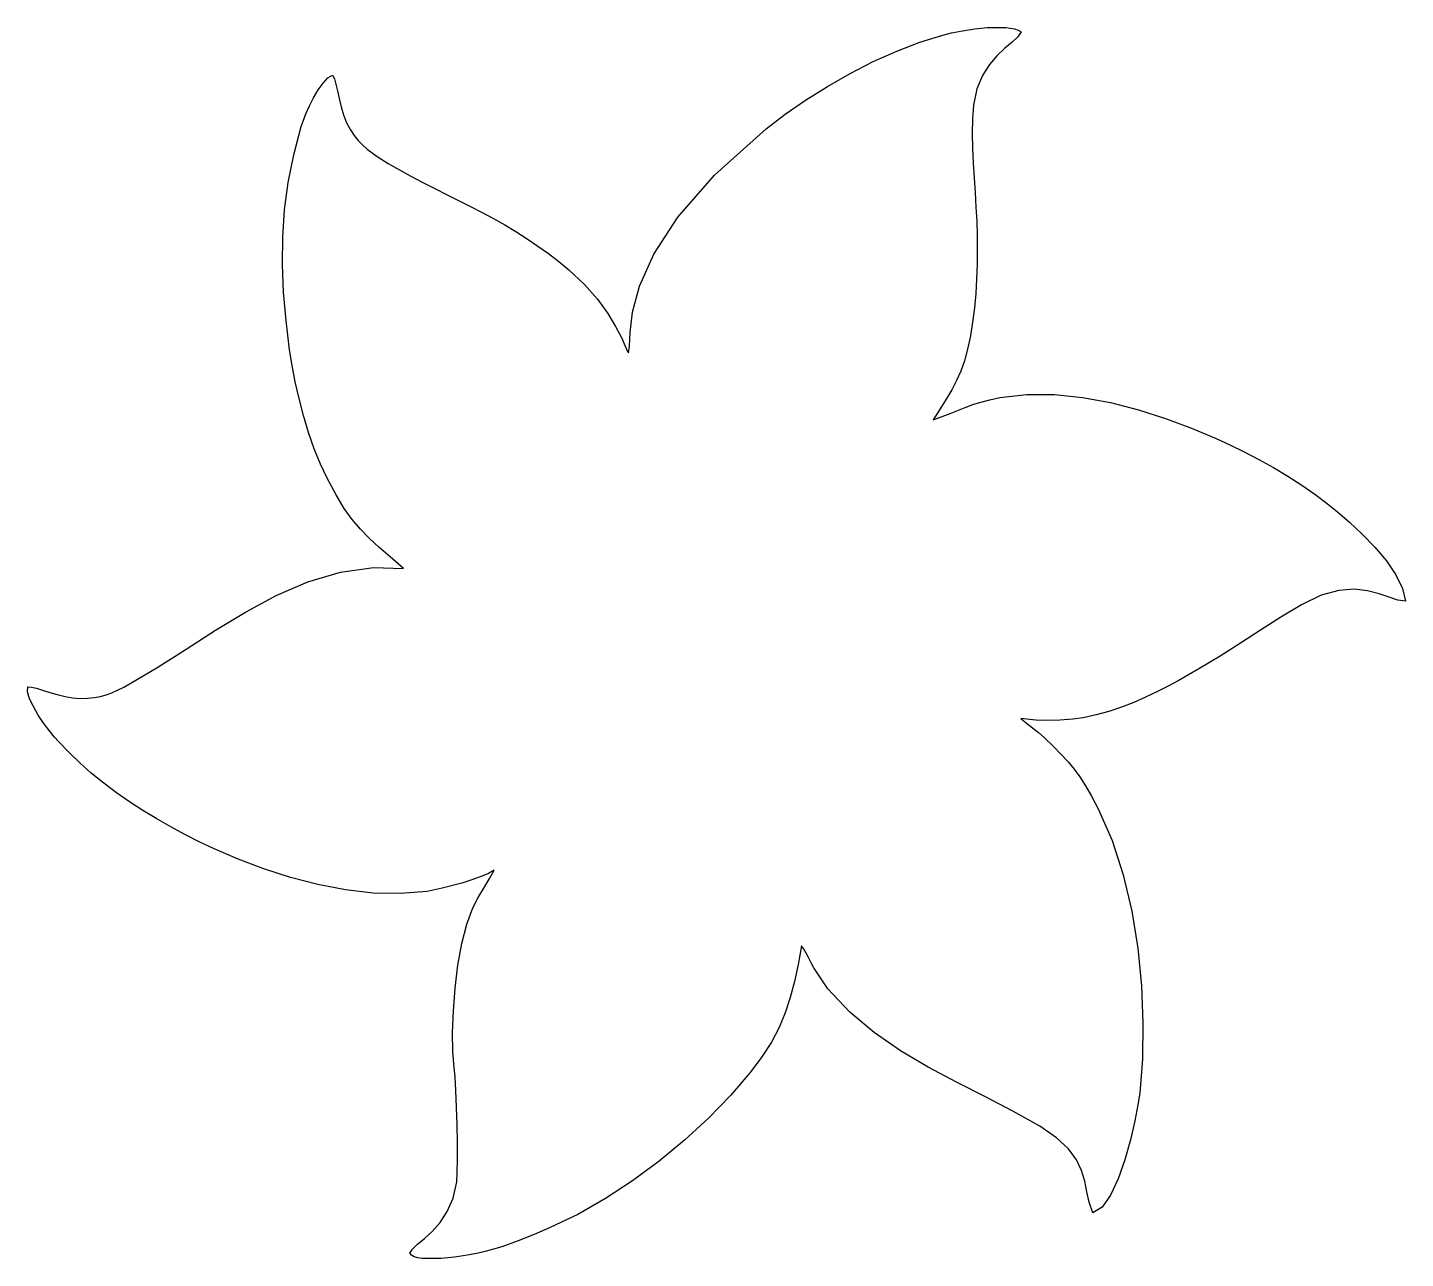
# Model space of a CAD drawing. Extents: x -25 to 25, y -22.3 to 22.3.
import ezdxf

# ---------------------------------------------------------------- set-up
doc = ezdxf.new("R2010")
doc.units = 0
doc.layers.add('LAYER_1', color=7, linetype='CONTINUOUS')

msp = doc.modelspace()

# ---------------------------------------------------------------- linework, layer by layer
at = {"layer": 'LAYER_1'}
msp.add_lwpolyline([(9.8283, 22.3375), (10.4967, 22.3375), (10.6614, 22.317), (10.8118, 22.2858), (10.9456, 22.2428), (11.0602, 22.1872), (10.9343, 22.0036), (10.7289, 21.8084), (10.4708, 21.5859), (10.1871, 21.3206), (9.9045, 20.9968), (9.6501, 20.5988), (9.4507, 20.1111), (9.3333, 19.518), (9.2964, 19.0129), (9.2849, 18.4916), (9.2933, 17.9594), (9.3163, 17.4212), (9.3483, 16.8822), (9.3841, 16.3476), (9.4181, 15.8224), (9.4451, 15.3118), (9.4616, 14.8002), (9.4671, 14.2785), (9.4605, 13.7504), (9.441, 13.2197), (9.4075, 12.6901), (9.3593, 12.1653), (9.2952, 11.6491), (9.2144, 11.1452), (9.1142, 10.6642), (8.9986, 10.2453), (8.8657, 9.8717), (8.7133, 9.5267), (8.5393, 9.1935), (8.3415, 8.8553), (8.1179, 8.4954), (7.8664, 8.0971), (8.4864, 8.332), (9.0301, 8.5504), (9.3044, 8.6511), (9.5969, 8.745), (9.9201, 8.8311), (10.2863, 8.9086), (11.2593, 9.022), (12.2624, 9.0184), (13.2816, 8.9136), (14.3028, 8.7235), (15.3122, 8.4639), (16.2957, 8.1505), (17.2394, 7.7993), (18.1293, 7.4261), (18.6314, 7.1958), (19.1527, 6.9396), (19.6838, 6.6612), (20.2153, 6.3643), (20.7378, 6.0528), (21.242, 5.7302), (21.7184, 5.4003), (22.1577, 5.067), (22.5308, 4.7606), (22.966, 4.3815), (23.4298, 3.9466), (23.8885, 3.4726), (24.3084, 2.9762), (24.6561, 2.4745), (24.8978, 1.984), (25, 1.5217), (24.7254, 1.5584), (24.4098, 1.6589), (24.0454, 1.7837), (23.6248, 1.8932), (23.1401, 1.948), (22.5838, 1.9085), (21.9482, 1.7352), (21.2257, 1.3884), (20.4775, 0.9351), (19.7444, 0.466), (19.0147, -0.0071), (18.2768, -0.4721), (17.8857, -0.7108), (17.5037, -0.9404), (17.1263, -1.1614), (16.749, -1.3743), (16.3673, -1.5797), (15.9767, -1.778), (15.5726, -1.9697), (15.1506, -2.1554), (14.6996, -2.3312), (14.2422, -2.4815), (13.778, -2.6088), (13.3063, -2.7157), (12.9318, -2.7666), (12.4608, -2.7973), (11.9829, -2.8078), (11.5879, -2.7976), (11.0422, -2.742), (11.2501, -2.9145), (11.4695, -3.0774), (11.6887, -3.2443), (11.8959, -3.4289), (12.2276, -3.7612), (12.5112, -4.0497), (12.7581, -4.315), (12.9802, -4.5779), (13.1891, -4.8589), (13.3964, -5.1789), (13.6138, -5.5585), (13.8529, -6.0183), (14.3539, -7.1726), (14.7574, -8.4177), (15.0675, -9.7278), (15.2882, -11.0767), (15.4235, -12.4384), (15.4775, -13.7868), (15.4541, -15.0958), (15.3574, -16.3395), (15.2958, -16.7613), (15.1833, -17.3472), (15.0239, -18.0325), (14.8211, -18.7524), (14.5789, -19.4422), (14.3009, -20.0372), (13.9909, -20.4728), (13.6528, -20.6843), (13.5274, -20.2972), (13.4435, -19.9139), (13.3638, -19.5314), (13.2512, -19.1471), (13.0686, -18.7581), (12.7789, -18.3616), (12.3449, -17.9549), (11.7295, -17.5351), (10.7572, -16.9902), (9.7441, -16.4649), (8.7123, -15.9384), (7.684, -15.3897), (6.6811, -14.7979), (5.7259, -14.1423), (4.8403, -13.4019), (4.0465, -12.5558), (3.5329, -11.7918), (3.451, -11.6291), (3.3058, -11.3447), (3.1636, -11.0825), (3.0908, -10.9865), (2.9656, -11.6643), (2.8332, -12.287), (2.6817, -12.8676), (2.4995, -13.4188), (2.2748, -13.9534), (1.9959, -14.4845), (1.6511, -15.0247), (1.2286, -15.587), (0.5081, -16.4244), (-0.2922, -17.2491), (-1.1589, -18.0482), (-2.0789, -18.8093), (-3.0388, -19.5196), (-4.0256, -20.1665), (-5.0259, -20.7374), (-6.0265, -21.2196), (-6.6071, -21.4687), (-7.1883, -21.7027), (-7.7785, -21.9129), (-8.3866, -22.0908), (-8.6484, -22.1491), (-9.0361, -22.2203), (-9.4984, -22.2883), (-9.9838, -22.3375), (-10.6789, -22.3375), (-10.8335, -22.3127), (-10.9612, -22.2742), (-11.0572, -22.2206), (-11.1168, -22.1505), (-11.0229, -21.9945), (-10.8383, -21.8198), (-10.5916, -21.6114), (-10.3111, -21.3549), (-10.0254, -21.0355), (-9.7629, -20.6386), (-9.552, -20.1494), (-9.4212, -19.5533), (-9.3992, -19.2218), (-9.3906, -18.7328), (-9.3934, -18.1384), (-9.4058, -17.4907), (-9.4259, -16.8417), (-9.4518, -16.2435), (-9.4818, -15.7481), (-9.5139, -15.4076), (-9.5612, -14.8337), (-9.5713, -14.1345), (-9.544, -13.3512), (-9.4792, -12.5249), (-9.3766, -11.6968), (-9.2362, -10.908), (-9.0577, -10.1996), (-8.8411, -9.6128), (-8.6482, -9.2404), (-8.4416, -8.8964), (-8.2407, -8.5693), (-8.0648, -8.2474), (-8.2631, -8.3614), (-8.54, -8.4802), (-8.8711, -8.5989), (-9.2321, -8.7124), (-9.9473, -8.9038), (-10.4915, -9.0144), (-11.4627, -9.0963), (-12.4551, -9.0741), (-13.4576, -8.9604), (-14.4596, -8.7675), (-15.4501, -8.5082), (-16.4184, -8.1948), (-17.3535, -7.8398), (-18.2447, -7.4559), (-18.7634, -7.2116), (-19.2811, -6.9513), (-19.7954, -6.6756), (-20.3039, -6.3853), (-20.804, -6.081), (-21.2933, -5.7633), (-21.7693, -5.433), (-22.2295, -5.0907), (-22.6816, -4.7216), (-23.0821, -4.3584), (-23.4675, -3.9834), (-23.8743, -3.5792), (-24.018, -3.421), (-24.2006, -3.193), (-24.4021, -2.9174), (-24.6021, -2.6159), (-24.7805, -2.3106), (-24.9172, -2.0234), (-24.9919, -1.7762), (-24.9845, -1.5909), (-24.8541, -1.6007), (-24.6702, -1.6447), (-24.4444, -1.7119), (-24.1884, -1.7912), (-23.9137, -1.8718), (-23.6322, -1.9425), (-23.3554, -1.9924), (-23.0949, -2.0104), (-22.8168, -2.0013), (-22.5702, -1.9773), (-22.3465, -1.9375), (-22.1368, -1.8812), (-21.9325, -1.8074), (-21.7247, -1.7154), (-21.5048, -1.6043), (-21.264, -1.4733), (-20.2643, -0.8796), (-19.2345, -0.2207), (-18.1749, 0.4611), (-17.0856, 1.1236), (-15.9669, 1.7244), (-14.8191, 2.2214), (-13.6423, 2.5722), (-12.4368, 2.7346), (-11.3542, 2.7036), (-11.8336, 3.1251), (-12.243, 3.4833), (-12.5984, 3.808), (-12.9159, 4.1293), (-13.2115, 4.4771), (-13.5012, 4.8816), (-13.8011, 5.3726), (-14.1271, 5.9801), (-14.3667, 6.4927), (-14.5897, 7.0512), (-14.7943, 7.6427), (-14.979, 8.2539), (-15.1419, 8.8719), (-15.2814, 9.4836), (-15.3958, 10.0758), (-15.4833, 10.6356), (-15.6122, 11.6991), (-15.7001, 12.7304), (-15.7416, 13.7385), (-15.7313, 14.7323), (-15.664, 15.7207), (-15.5343, 16.7128), (-15.3368, 17.7173), (-15.0664, 18.7433), (-14.998, 18.9441), (-14.8951, 19.2014), (-14.7644, 19.4916), (-14.6125, 19.7911), (-14.4461, 20.0762), (-14.2718, 20.3233), (-14.0963, 20.5088), (-13.9263, 20.6091), (-13.8608, 20.4747), (-13.8025, 20.2785), (-13.7457, 20.035), (-13.6844, 19.7591), (-13.6131, 19.4653), (-13.5259, 19.1685), (-13.4171, 18.8834), (-13.2808, 18.6245), (-13.1413, 18.4216), (-12.9935, 18.2405), (-12.8368, 18.0775), (-12.6709, 17.929), (-12.3092, 17.6612), (-11.9043, 17.4084), (-11.4985, 17.1734), (-11.0803, 16.943), (-10.6533, 16.7166), (-10.2207, 16.4937), (-9.786, 16.2736), (-9.3525, 16.0559), (-8.9235, 15.8399), (-8.5025, 15.625), (-8.0907, 15.406), (-7.6803, 15.1741), (-7.2732, 14.9299), (-6.8713, 14.6742), (-6.4766, 14.4077), (-6.091, 14.1309), (-5.7165, 13.8447), (-5.355, 13.5497), (-4.7839, 13.0129), (-4.3167, 12.4754), (-3.9443, 11.96), (-3.6577, 11.4901), (-3.4476, 11.0887), (-3.305, 10.7789), (-3.2208, 10.5838), (-3.1858, 10.5265), (-3.1476, 10.7738), (-3.132, 11.2707), (-3.0441, 12.0023), (-2.7886, 12.9539), (-2.2707, 14.1106), (-1.3951, 15.4576), (-0.0669, 16.9802), (1.809, 18.6634), (2.4941, 19.1878), (3.238, 19.7038), (4.0277, 20.2016), (4.8504, 20.671), (5.6932, 21.1022), (6.5431, 21.4852), (7.3873, 21.8099), (8.2128, 22.0663), (8.5329, 22.1441), (8.9291, 22.2231), (9.3711, 22.2914), (9.8283, 22.3375)], close=True, dxfattribs=at)

doc.saveas('drawing.dxf')
